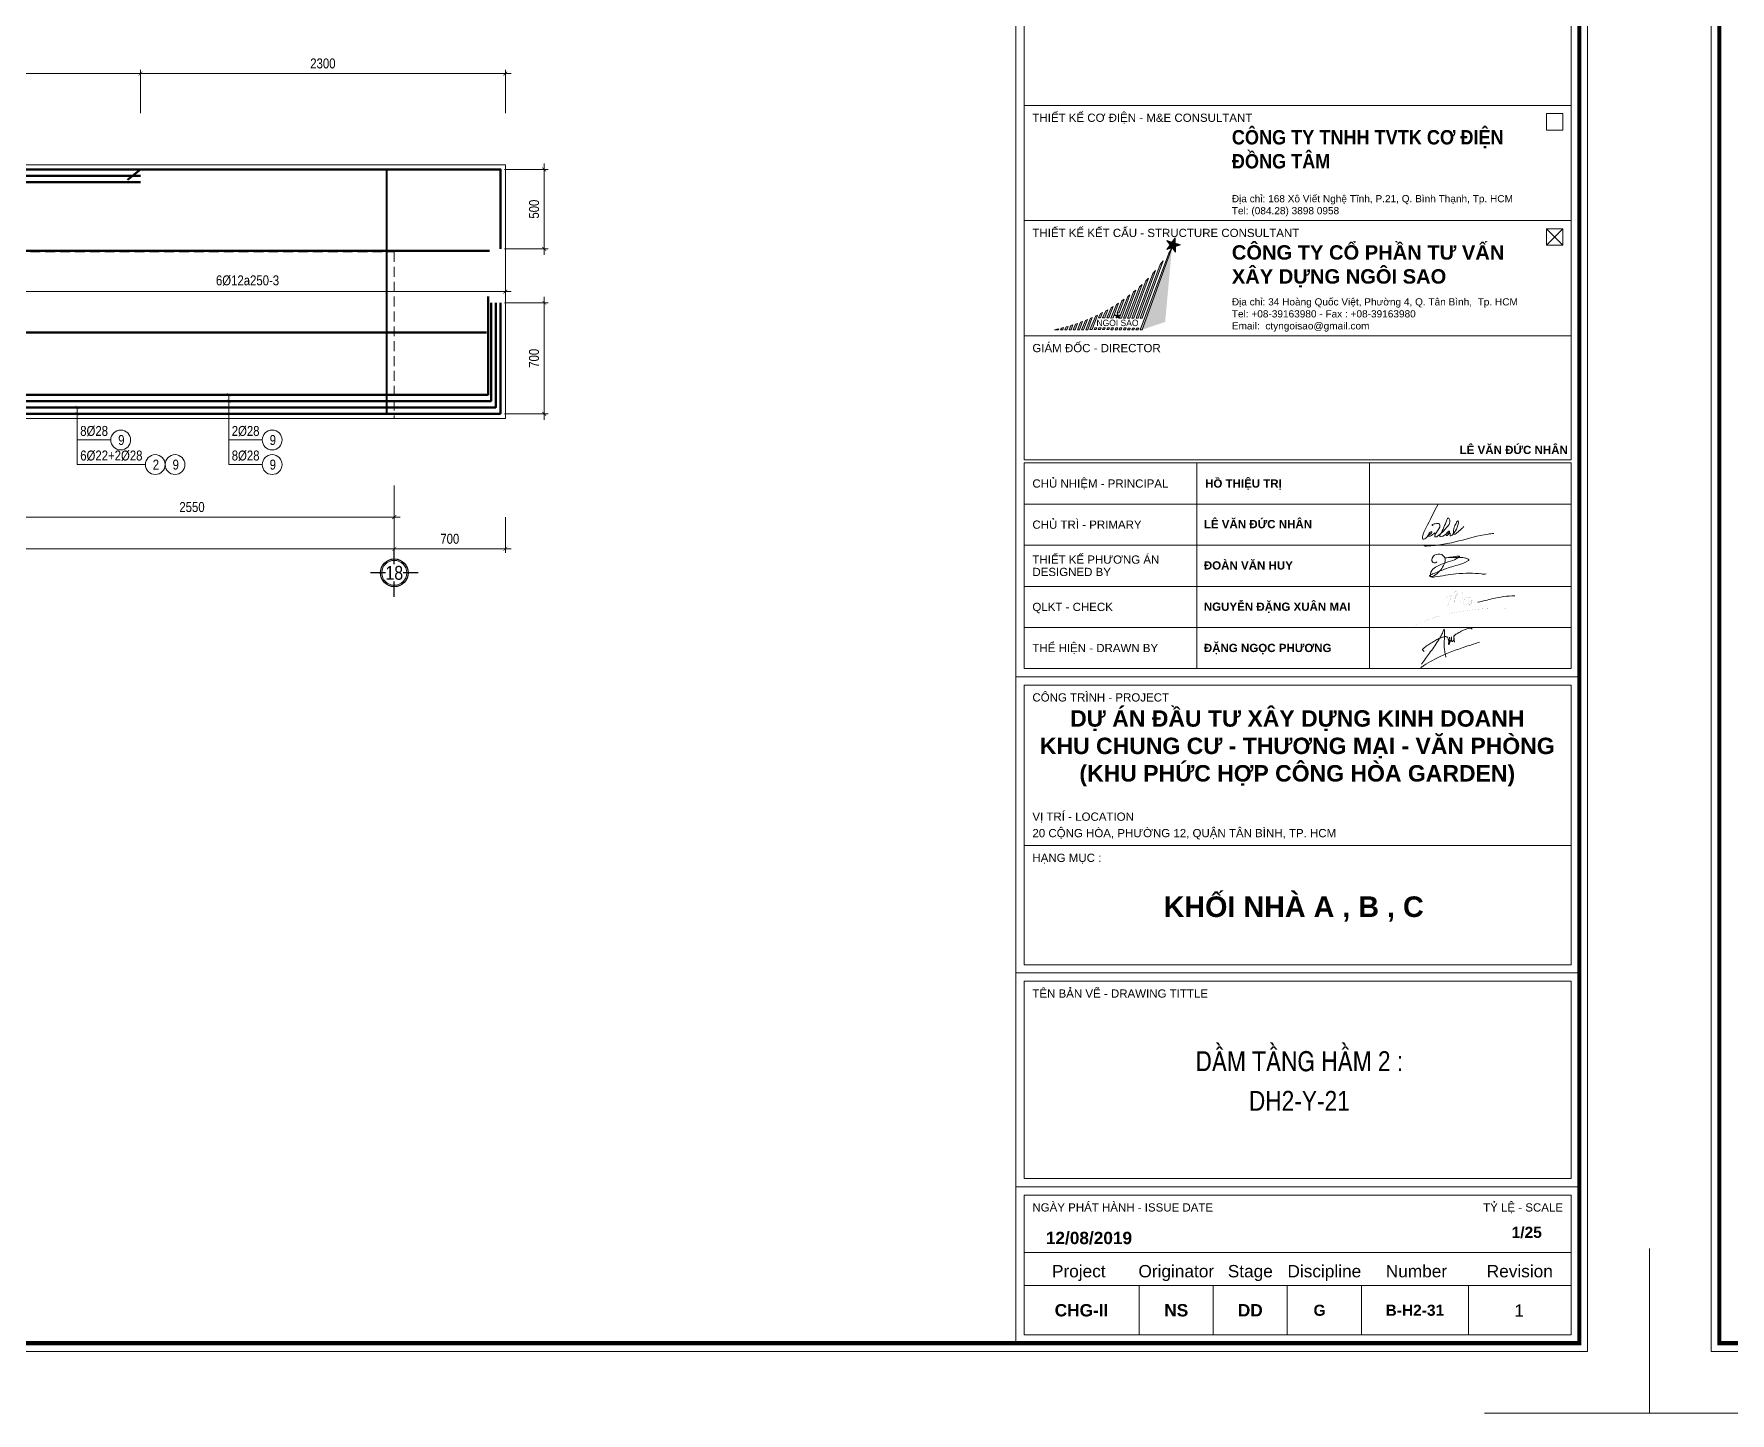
# Model space of a CAD drawing. Header units: millimetres. Extents: x 3014920 to 3563667, y -1638653 to -1356471.
# Drawn here: x 3270049 to 3280740, y -1621074 to -1612382 of the extents above; entities that cross this region are included whole.
import ezdxf
from ezdxf.enums import TextEntityAlignment as Align
from ezdxf.xclip import XClip

# ---------------------------------------------------------------- set-up
doc = ezdxf.new("R2010")
doc.units = ezdxf.units.MM
doc.header["$MEASUREMENT"] = 0
doc.header["$XCLIPFRAME"] = 0
doc.header["$PDMODE"] = 2
doc.linetypes.add('CENTER', pattern=[2, 1.25, -0.25, 0.25, -0.25])
doc.linetypes.add('HIDDEN', pattern=[0.375, 0.25, -0.125])
doc.layers.get('0').update_dxf_attribs({"lineweight": 9})
doc.layers.get('Defpoints').update_dxf_attribs({"color": 10, "lineweight": 0})
for name, color, linetype, lineweight in [('2', 2, 'Continuous', 20), ('CDAI', 21, 'Continuous', 40), ('CHG_XX_Khung ten$0$TEXT', 7, 'Continuous', 15), ('CHUNHO', 7, 'CENTER', 13), ('CHUTO', 51, 'Continuous', 15), ('CTHEP', 50, 'Continuous', 50), ('DBAO', 90, 'Continuous', 13), ('DGIONG', 130, 'Continuous', 13), ('DMo', 9, 'HIDDEN', 9), ('KTH', 154, 'Continuous', 9), ('Net khuat', 8, 'HIDDEN', 13), ('TEXT', 7, 'Continuous', 15)]:
    doc.layers.add(name, color=color, linetype=linetype, lineweight=lineweight)
doc.layers.add('8', color=8, linetype='Continuous')
doc.layers.add('CHG_XX_Khung ten$0$A1 BORDER$0$DGIONG', color=7, linetype='Continuous', lineweight=13, true_color=0x29ffff)
doc.layers.add('CHG_XX_Khung ten$0$A1 BORDER$0$STICK', color=7, linetype='Continuous', lineweight=9, true_color=0xe60000)
doc.styles.add('ArialB', font='arialbd.ttf')
doc.styles.add('CHG_XX_Khung ten$0$A1 BORDER$0$ARIAL', font='arial.ttf')
doc.styles.add('CHG_XX_Khung ten$0$A1 BORDER$0$Arial - Bold', font='arialbd.ttf', dxfattribs={"height": 2.5})
doc.styles.add('CHG_XX_Khung ten$0$A1 BORDER$0$Star-AvoBold', font='VAVOB_0.TTF')
doc.styles.add('CHG_XX_Khung ten$0$arial', font='arial.ttf')
doc.styles.add('CHG_XX_Khung ten$0$Arial - Bold', font='arialbd.ttf')
doc.styles.add('CHG_XX_Khung ten$0$title block pccc$0$ARIAL', font='arial.ttf')
doc.styles.add('CHG_XX_Khung ten$0$title block pccc$0$Arial - Bold', font='arialbd.ttf', dxfattribs={"height": 2.5})
doc.styles.add('HELVECONDENSE', font='VHELVCN_0.TTF')
doc.styles.add('Star-HelCon', font='VHELVCN_0.TTF')
doc.styles.add('TTP-HelCon', font='VHELVCN_0.TTF')
doc.styles.add('VNI-HELVE-CONDENSE', font='VHELVCN_0.TTF')
doc.dimstyles.new('kc-25', dxfattribs={"dimtxt": 62.5, "dimasz": 20, "dimexe": 20, "dimexo": 50, "dimgap": 25, "dimtad": 3, "dimdec": 0, "dimzin": 0, "dimdsep": 46, "dimtxsty": 'VNI-HELVE-CONDENSE', "dimblk": 'DIM', "dimcen": 2.5, "dimclrd": 256, "dimclre": 154, "dimclrt": 7, "dimaunit": 1, "dimadec": 0, "dimazin": 0, "dimtfac": 1, "dimtdec": 0, "dimtix": 1, "dimtmove": 0, "dimatfit": 3, "dimldrblk": 'DOT', "dimfxl": 1, "dimtolj": 1, "dimtzin": 0, "dimarcsym": 0})
doc.dimstyles.new('TTP-25', dxfattribs={"dimscale": 25, "dimtxt": 2.5, "dimasz": 1, "dimexe": 1, "dimexo": 1, "dimgap": 0.09, "dimtad": 0, "dimdec": 4, "dimrnd": 1, "dimzin": 9, "dimdsep": 46, "dimtxsty": 'TTP-HelCon', "dimblk": 'ARCHTICK', "dimcen": 0.09, "dimdle": 1.5, "dimclrd": 256, "dimclre": 256, "dimclrt": 7, "dimadec": 0, "dimazin": 0, "dimtfac": 1, "dimtdec": 4, "dimtmove": 0, "dimatfit": 3, "dimldrblk": 'ARCHTICK', "dimfxl": 1, "dimtvp": 1, "dimtolj": 1, "dimtzin": 0, "dimarcsym": 0})

# ---------------------------------------------------------------- blocks, each defined once
blk = doc.blocks.new('2Y-24')
at = {"layer": 'CTHEP'}
for p, q in [((59365.00001, -500), (1530.00001, -500)), ((1530.00001, -970), (59445.00001, -970))]:
    blk.add_line(p, q, dxfattribs=at)
blk.add_lwpolyline([(1570.00001, -229.99859), (1570.00001, -30), (59445.00001, -30), (59445.00001, -229.56756)], dxfattribs=at)
blk = doc.blocks.new('_ArchTick')
at = {"color": 0, "linetype": 'ByBlock', "const_width": 0.15}
blk.add_lwpolyline([(-0.5, -0.5), (0.5, 0.5)], dxfattribs=at)
blk = doc.blocks.new('*D1683')
at = {"layer": 'Defpoints', "color": 0, "transparency": 16777216}
for p in [(21950, 574), (19650, 300), (21950, 300)]:
    blk.add_point(p, dxfattribs=at)
at = {"layer": 'KTH', "lineweight": -2, "transparency": 16777216}
for p, q in [((19612, 574), (21987, 574)), ((19650, 325), (19650, 599)), ((21950, 325), (21950, 599))]:
    blk.add_line(p, q, dxfattribs=at)
at = {"layer": 'KTH', "lineweight": -2, "transparency": 16777216, "xscale": 25, "yscale": 25, "zscale": 25, "rotation": 180}
blk.add_blockref('_ArchTick', (19650, 574), dxfattribs=at)
at = {"layer": 'KTH', "lineweight": -2, "transparency": 16777216, "xscale": 25, "yscale": 25, "zscale": 25}
blk.add_blockref('_ArchTick', (21950, 574), dxfattribs=at)
at = {"layer": 'KTH', "color": 7, "transparency": 16777216, "insert": (20800, 638), "char_height": 62.5, "attachment_point": 5, "style": 'TTP-HelCon'}
blk.add_mtext('\\A1;2300', dxfattribs=at)
blk = doc.blocks.new('*D1688')
at = {"layer": 'Defpoints', "color": 0, "transparency": 16777216}
for p in [(13150, 574), (13150, 300), (19650, 300)]:
    blk.add_point(p, dxfattribs=at)
at = {"layer": 'KTH', "lineweight": -2, "transparency": 16777216}
for p, q in [((19687, 574), (13112, 574)), ((13150, 325), (13150, 599)), ((19650, 325), (19650, 599))]:
    blk.add_line(p, q, dxfattribs=at)
at = {"layer": 'KTH', "lineweight": -2, "transparency": 16777216, "xscale": 25, "yscale": 25, "zscale": 25, "rotation": 180}
blk.add_blockref('_ArchTick', (13150, 574), dxfattribs=at)
at = {"layer": 'KTH', "lineweight": -2, "transparency": 16777216, "xscale": 25, "yscale": 25, "zscale": 25}
blk.add_blockref('_ArchTick', (19650, 574), dxfattribs=at)
at = {"layer": 'KTH', "color": 7, "transparency": 16777216, "insert": (16400, 638), "char_height": 62.5, "attachment_point": 5, "style": 'TTP-HelCon'}
blk.add_mtext('\\A1;6500', dxfattribs=at)
blk = doc.blocks.new('*D1690')
at = {"layer": 'Defpoints', "color": 0, "transparency": 16777216}
for p in [(18700, -603), (21950, -603), (18700, -800)]:
    blk.add_point(p, dxfattribs=at)
at = {"layer": 'KTH', "lineweight": -2, "transparency": 16777216}
for p, q in [((18700, -628), (18700, -825)), ((21950, -628), (21950, -825)), ((21987, -800), (18662, -800))]:
    blk.add_line(p, q, dxfattribs=at)
at = {"layer": 'KTH', "lineweight": -2, "transparency": 16777216, "xscale": 25, "yscale": 25, "zscale": 25, "rotation": 180}
blk.add_blockref('_ArchTick', (18700, -800), dxfattribs=at)
at = {"layer": 'KTH', "lineweight": -2, "transparency": 16777216, "xscale": 25, "yscale": 25, "zscale": 25}
blk.add_blockref('_ArchTick', (21950, -800), dxfattribs=at)
at = {"layer": 'KTH', "color": 7, "transparency": 16777216, "insert": (20325, -730), "char_height": 62.5, "attachment_point": 5, "style": 'TTP-HelCon'}
blk.add_mtext('\\A1;6Þ12a250-3', dxfattribs=at)
blk = doc.blocks.new('*D1694')
at = {"layer": 'Defpoints', "color": 0, "transparency": 16777216}
for p in [(9000, -1996), (21250, -1996), (21250, -2421)]:
    blk.add_point(p, dxfattribs=at)
at = {"layer": 'KTH', "lineweight": -2, "transparency": 16777216}
for p, q in [((9000, -2021), (9000, -2446)), ((21250, -2021), (21250, -2446)), ((8962, -2421), (21287, -2421))]:
    blk.add_line(p, q, dxfattribs=at)
at = {"layer": 'KTH', "lineweight": -2, "transparency": 16777216, "xscale": 25, "yscale": 25, "zscale": 25, "rotation": 180}
blk.add_blockref('_ArchTick', (9000, -2421), dxfattribs=at)
at = {"layer": 'KTH', "lineweight": -2, "transparency": 16777216, "xscale": 25, "yscale": 25, "zscale": 25}
blk.add_blockref('_ArchTick', (21250, -2421), dxfattribs=at)
at = {"layer": 'KTH', "color": 7, "transparency": 16777216, "insert": (15125, -2358), "char_height": 62.5, "attachment_point": 5, "style": 'TTP-HelCon'}
blk.add_mtext('\\A1;12250', dxfattribs=at)
blk = doc.blocks.new('dau truc')
blk.add_circle((0, 0), 180)
at = {"layer": '8'}
for p, q in [((0, 127), (0, 345)), ((-127, 0), (-345, 0)), ((0, -345), (0, -127)), ((345, 0), (127, 0))]:
    blk.add_line(p, q, dxfattribs=at)
blk.add_circle((0, 0), 200, dxfattribs=at)
at = {"layer": 'TEXT', "style": 'HELVECONDENSE'}
blk.add_attdef('A', text='', height=233, dxfattribs=at).set_placement((0, 0), align=Align.MIDDLE)
blk = doc.blocks.new('*D1696')
at = {"layer": 'Defpoints', "color": 0, "transparency": 16777216}
for p in [(21250, -2196), (21950, -2196), (21250, -2421)]:
    blk.add_point(p, dxfattribs=at)
at = {"layer": 'KTH', "lineweight": -2, "transparency": 16777216}
for p, q in [((21250, -2221), (21250, -2446)), ((21950, -2221), (21950, -2446)), ((21987, -2421), (21212, -2421))]:
    blk.add_line(p, q, dxfattribs=at)
at = {"layer": 'KTH', "lineweight": -2, "transparency": 16777216, "xscale": 25, "yscale": 25, "zscale": 25, "rotation": 180}
blk.add_blockref('_ArchTick', (21250, -2421), dxfattribs=at)
at = {"layer": 'KTH', "lineweight": -2, "transparency": 16777216, "xscale": 25, "yscale": 25, "zscale": 25}
blk.add_blockref('_ArchTick', (21950, -2421), dxfattribs=at)
at = {"layer": 'KTH', "color": 7, "transparency": 16777216, "insert": (21600, -2358), "char_height": 62.5, "attachment_point": 5, "style": 'TTP-HelCon'}
blk.add_mtext('\\A1;700', dxfattribs=at)
blk = doc.blocks.new('*D1697')
at = {"layer": 'Defpoints', "color": 0, "transparency": 16777216}
for p in [(18700, -1996), (21250, -1996), (18700, -2221)]:
    blk.add_point(p, dxfattribs=at)
at = {"layer": 'KTH', "lineweight": -2, "transparency": 16777216}
for p, q in [((18700, -2021), (18700, -2246)), ((21250, -2021), (21250, -2246)), ((21287, -2221), (18662, -2221))]:
    blk.add_line(p, q, dxfattribs=at)
at = {"layer": 'KTH', "lineweight": -2, "transparency": 16777216, "xscale": 25, "yscale": 25, "zscale": 25, "rotation": 180}
blk.add_blockref('_ArchTick', (18700, -2221), dxfattribs=at)
at = {"layer": 'KTH', "lineweight": -2, "transparency": 16777216, "xscale": 25, "yscale": 25, "zscale": 25}
blk.add_blockref('_ArchTick', (21250, -2221), dxfattribs=at)
at = {"layer": 'KTH', "color": 7, "transparency": 16777216, "insert": (19975, -2158), "char_height": 62.5, "attachment_point": 5, "style": 'TTP-HelCon'}
blk.add_mtext('\\A1;2550', dxfattribs=at)
blk = doc.blocks.new('*D1698')
at = {"layer": 'Defpoints', "color": 0, "transparency": 16777216}
for p in [(21920, -30), (21920, -530), (22195, -530)]:
    blk.add_point(p, dxfattribs=at)
at = {"layer": 'KTH', "lineweight": -2, "transparency": 16777216}
for p, q in [((22195, 7), (22195, -568)), ((21945, -30), (22220, -30)), ((21945, -530), (22220, -530))]:
    blk.add_line(p, q, dxfattribs=at)
at = {"layer": 'KTH', "lineweight": -2, "transparency": 16777216, "xscale": 25, "yscale": 25, "zscale": 25}
for p, rotation in [((22195, -30), 90), ((22195, -530), 270)]:
    blk.add_blockref('_ArchTick', p, dxfattribs=dict(at, rotation=rotation))
at = {"layer": 'KTH', "color": 7, "transparency": 16777216, "insert": (22131, -280), "char_height": 62.5, "attachment_point": 5, "rotation": 90, "style": 'TTP-HelCon'}
blk.add_mtext('\\A1;500', dxfattribs=at)
blk = doc.blocks.new('*D1699')
at = {"layer": 'Defpoints', "color": 0, "transparency": 16777216}
for p in [(21920, -870), (21920, -1570), (22195, -1570)]:
    blk.add_point(p, dxfattribs=at)
at = {"layer": 'KTH', "lineweight": -2, "transparency": 16777216}
for p, q in [((22195, -832), (22195, -1607)), ((21945, -870), (22220, -870)), ((21945, -1570), (22220, -1570))]:
    blk.add_line(p, q, dxfattribs=at)
at = {"layer": 'KTH', "lineweight": -2, "transparency": 16777216, "xscale": 25, "yscale": 25, "zscale": 25}
for p, rotation in [((22195, -870), 90), ((22195, -1570), 270)]:
    blk.add_blockref('_ArchTick', p, dxfattribs=dict(at, rotation=rotation))
at = {"layer": 'KTH', "color": 7, "transparency": 16777216, "insert": (22131, -1220), "char_height": 62.5, "attachment_point": 5, "rotation": 90, "style": 'TTP-HelCon'}
blk.add_mtext('\\A1;700', dxfattribs=at)
blk = doc.blocks.new('DIM')
h = blk.add_hatch(color=1)
h.paths.add_polyline_path([(0.49, 0.29, 1), (0.29, 0.49), (-0.19, 0), (0.19, 0)])
h.paths.add_polyline_path([(0.19, 0), (-0.19, 0), (-0.49, -0.29, 1), (-0.29, -0.49)])
at = {"color": 9}
for p, q in [((-0.19, 0), (-1.5, 0)), ((0.19, 0), (1.5, 0))]:
    blk.add_line(p, q, dxfattribs=at)
at = {"color": 1}
for p, q in [((-0.49, -0.29), (0.29, 0.49)), ((-0.29, -0.49), (0.49, 0.29)), ((-0.19, 0), (0.19, 0))]:
    blk.add_line(p, q, dxfattribs=at)
blk.add_arc((-0.39, -0.39), 0.138, 135, 315, dxfattribs=at)
blk = doc.blocks.new('CHG_XX_Khung ten')
at = {"layer": 'CHG_XX_Khung ten$0$A1 BORDER$0$DGIONG'}
h = blk.add_hatch(color=256, dxfattribs=at)
h.paths.add_polyline_path([(724.94, 283.19), (724.15, 281.97), (717.19, 263.38), (717.7, 263.38)])
h.paths.add_polyline_path([(722.81, 280.17), (722.1, 279.22), (717.21, 266.21), (717.72, 266.21)], flags=17)
h.paths.add_polyline_path([(720.93, 277.8), (720.27, 277.04), (716.19, 266.22), (716.7, 266.22)])
h.paths.add_polyline_path([(719.23, 275.93), (718.6, 275.29), (715.18, 266.22), (715.69, 266.22)])
h.paths.add_polyline_path([(717.65, 274.38), (717.03, 273.81), (714.16, 266.22), (714.67, 266.22)])
h.paths.add_polyline_path([(716.14, 273.03), (715.61, 272.59), (713.15, 266.22), (713.66, 266.22)])
h.paths.add_polyline_path([(714.69, 271.86), (714.17, 271.45), (712.13, 266.23), (712.64, 266.23)])
h.paths.add_polyline_path([(713.29, 270.81), (712.76, 270.43), (711.57, 267.46), (712.07, 267.47)])
h.paths.add_polyline_path([(710.1, 266.23), (710.61, 266.24), (711.93, 269.87), (711.48, 269.56)])
h.paths.add_polyline_path([(710.61, 269.02), (710.13, 268.73), (709.08, 266.24), (709.59, 266.24)])
h.paths.add_polyline_path([(709.31, 268.26), (708.82, 267.97), (708.07, 266.24), (708.58, 266.24)])
h.paths.add_polyline_path([(708.04, 267.56), (707.54, 267.3), (707.05, 266.25), (707.56, 266.25)])
h.paths.add_polyline_path([(716.84, 263.8), (716.33, 263.8), (716.18, 263.38), (716.69, 263.38)])
h.paths.add_polyline_path([(715.67, 263.39), (715.82, 263.8), (715.32, 263.8), (715.16, 263.39)])
h.paths.add_polyline_path([(714.15, 263.39), (714.65, 263.39), (714.8, 263.8), (714.3, 263.8)])
h.paths.add_polyline_path([(713.13, 263.39), (713.64, 263.4), (713.79, 263.81), (713.28, 263.81)])
h.paths.add_polyline_path([(712.77, 263.81), (712.27, 263.81), (712.11, 263.39), (712.62, 263.4)])
h.paths.add_polyline_path([(711.25, 263.81), (711.1, 263.4), (711.61, 263.4), (711.76, 263.81)])
h.paths.add_polyline_path([(710.59, 263.4), (710.74, 263.82), (710.24, 263.82), (710.08, 263.4)])
h.paths.add_polyline_path([(709.73, 263.82), (709.22, 263.82), (709.07, 263.41), (709.57, 263.41)])
h.paths.add_polyline_path([(708.71, 263.82), (708.21, 263.82), (708.05, 263.41), (708.56, 263.41)])
h.paths.add_polyline_path([(707.54, 263.41), (707.69, 263.83), (707.19, 263.83), (707.03, 263.41)])
h.paths.add_polyline_path([(706.68, 263.83), (706.17, 263.83), (706.02, 263.42), (706.53, 263.42)])
h.paths.add_polyline_path([(705, 263.42), (705.51, 263.42), (706.79, 266.93), (706.4, 266.74)])
h.paths.add_polyline_path([(703.97, 263.37), (704.48, 263.37), (705.57, 266.36), (705.14, 266.17)])
h.paths.add_polyline_path([(704.36, 265.84), (703.91, 265.65), (702.96, 263.38), (703.46, 263.38)])
h.paths.add_polyline_path([(703.17, 265.37), (702.69, 265.19), (701.94, 263.38), (702.45, 263.38)])
h.paths.add_polyline_path([(702, 264.94), (701.5, 264.77), (700.92, 263.38), (701.43, 263.38)])
h.paths.add_polyline_path([(700.84, 264.56), (700.33, 264.4), (699.91, 263.39), (700.42, 263.39)])
h.paths.add_polyline_path([(699.7, 264.21), (699.18, 264.06), (698.89, 263.39), (699.4, 263.39)])
h.paths.add_polyline_path([(698.57, 263.9), (698.04, 263.77), (697.87, 263.38), (698.38, 263.39)])
h.paths.add_polyline_path([(697.37, 263.39), (697.45, 263.63), (696.91, 263.51), (696.35, 263.38)])
blk.add_hatch(color=256, dxfattribs=at).paths.add_polyline_path([(724.92, 283.21), (717.68, 263.38), (723.28, 265.27)])
at = {"layer": 'CHG_XX_Khung ten$0$A1 BORDER$0$STICK'}
for points in [[(723.71, 282.88), (725.74, 285.75), (725.8, 282.26), (723.67, 285.06), (727.02, 284.03)], [(725.76, 284.41), (724.96, 284.66), (724.49, 283.98), (724.99, 283.32), (725.77, 283.6)], [(711.25, 266.22), (711.64, 267.39), (712.01, 266.22), (711.02, 266.95), (712.24, 266.93)], [(711.87, 266.67), (711.78, 266.94), (711.49, 266.94), (711.4, 266.67), (711.63, 266.5)]]:
    blk.add_hatch(color=256, dxfattribs=at).paths.add_polyline_path(points)
for p, q in [((687, 577), (687, 17)), ((816, 283.93), (820, 287.93)), ((820, 283.93), (816, 287.93)), ((687, 179), (824, 179)), ((687, 107), (824, 107)), ((687, 55), (824, 55))]:
    blk.add_line(p, q)
at = {"color": 9, "linetype": 'Continuous'}
for p, q in [((731, 231), (731, 181)), ((773, 231), (773, 181))]:
    blk.add_line(p, q, dxfattribs=at)
at = {"linetype": 'Continuous'}
for p, q in [((689, 39), (822, 39)), ((716.98, 31), (716.98, 19)), ((734.98, 31), (734.98, 19)), ((752.98, 31), (752.98, 19)), ((770.98, 31), (770.98, 19)), ((797, 31), (797, 19))]:
    blk.add_line(p, q, dxfattribs=at)
for points in [[(15, 579), (826, 579), (826, 15), (15, 15)], [(816, 311.93), (820, 311.93), (820, 315.93), (816, 315.93)], [(816, 283.93), (820, 283.93), (820, 287.93), (816, 287.93)]]:
    blk.add_lwpolyline(points, close=True)
at = {"color": 4, "linetype": 'Continuous', "const_width": 1}
blk.add_lwpolyline([(17, 577), (824, 577), (824, 17), (17, 17)], close=True, dxfattribs=at)
at = {"linetype": 'Continuous'}
for points in [[(689, 368.62), (822, 368.62), (822, 317.93), (689, 317.93)], [(689, 317.93), (822, 317.93), (822, 289.93), (689, 289.93)], [(689, 289.93), (822, 289.93), (822, 261.93), (689, 261.93)], [(689, 177), (822, 177), (822, 138), (689, 138)], [(689, 109), (822, 109), (822, 138), (689, 138)], [(689, 105), (822, 105), (822, 57), (689, 57)], [(689, 53), (822, 53), (822, 31), (689, 31)], [(822, 19), (689, 19), (689, 31), (822, 31)]]:
    blk.add_lwpolyline(points, close=True, dxfattribs=at)
at = {"color": 9, "linetype": 'Continuous'}
for points in [[(689, 261.93), (822, 261.93), (822, 231.73), (689, 231.73)], [(822, 221), (689, 221), (689, 231), (822, 231)], [(822, 211), (689, 211), (689, 221), (822, 221)], [(822, 201), (689, 201), (689, 211), (822, 211)], [(822, 191), (689, 191), (689, 201), (822, 201)], [(822, 181), (689, 181), (689, 191), (822, 191)]]:
    blk.add_lwpolyline(points, close=True, dxfattribs=at)
blk.add_lwpolyline([(822, 211), (689, 211), (822, 211)], dxfattribs=at)
at = {"color": 1}
for points in [[(785.63, 182.08), (787.56, 184.76), (789.61, 187.7), (790.35, 188.98), (790.79, 189.92), (791.06, 190.59), (791.21, 189.09), (791.18, 188.31), (791.14, 187.75), (791.09, 186.47), (791.21, 185.58), (791.42, 184.31), (791.51, 183.99), (791.51, 183.74)], [(786.29, 185.19), (785.86, 185.61), (786.06, 185.86), (787.11, 186.7), (788.17, 187.35), (789.1, 187.9), (790.12, 188.41), (790.69, 188.61), (791.04, 188.74), (791.47, 188.79), (791.73, 188.72), (791.92, 188.61), (792.08, 188.33), (792.16, 188.06), (792.21, 187.84), (792.21, 187.27), (792.2, 187.05), (792.23, 186.85), (792.39, 187.1), (792.48, 187.84), (792.46, 188.12), (792.44, 188.61), (792.46, 188.03), (792.53, 187.67), (792.73, 187.74), (792.86, 187.87), (792.9, 188.09), (792.9, 188.28), (792.87, 188.7), (792.91, 188.19), (792.93, 187.79), (792.94, 187.69), (793.11, 187.61), (793.31, 187.73), (793.45, 187.93), (793.48, 188.22), (793.48, 188.64), (793.48, 189.05), (793.48, 188.49), (793.56, 187.84), (793.63, 187.45), (793.48, 188.6), (793.51, 188.92), (794.2, 189.45), (794.72, 189.76), (795.44, 190.17), (796.2, 190.5), (796.65, 190.69), (797.26, 190.79), (797.77, 190.74), (797.95, 190.55)], [(785.43, 181.21), (786.17, 181.73), (788.31, 183), (790.34, 184), (791.77, 184.64), (795.08, 185.91), (796.87, 186.5), (799.7, 187.42)]]:
    blk.add_spline(points, degree=3, dxfattribs=at)
at = {"layer": 'CHG_XX_Khung ten$0$A1 BORDER$0$DGIONG'}
for points in [[(724.94, 283.19), (717.7, 263.38), (717.19, 263.38), (724.15, 281.97), (724.94, 283.19)], [(720.93, 277.8), (716.7, 266.22), (716.19, 266.22), (720.27, 277.04), (720.93, 277.8)], [(722.81, 280.17), (717.72, 266.21), (717.21, 266.21), (722.1, 279.22), (722.81, 280.17)], [(716.14, 273.03), (713.66, 266.22), (713.15, 266.22), (715.61, 272.59), (716.14, 273.03)], [(717.65, 274.38), (714.67, 266.22), (714.16, 266.22), (717.03, 273.81), (717.65, 274.38)], [(719.23, 275.93), (715.69, 266.22), (715.18, 266.22), (718.6, 275.29), (719.23, 275.93)], [(709.31, 268.26), (708.58, 266.24), (708.07, 266.24), (708.82, 267.97), (709.31, 268.26)], [(710.61, 269.02), (709.59, 266.24), (709.08, 266.24), (710.13, 268.73), (710.61, 269.02)], [(711.93, 269.87), (710.61, 266.24), (710.1, 266.23), (711.48, 269.56), (711.93, 269.87)], [(713.29, 270.81), (712.07, 267.47), (711.57, 267.46), (712.76, 270.43), (713.29, 270.81)], [(714.69, 271.86), (712.64, 266.23), (712.13, 266.23), (714.17, 271.45), (714.69, 271.86)], [(699.7, 264.21), (699.4, 263.39), (698.89, 263.39), (699.18, 264.06), (699.7, 264.21)], [(700.84, 264.56), (700.42, 263.39), (699.91, 263.39), (700.33, 264.4), (700.84, 264.56)], [(702, 264.94), (701.43, 263.38), (700.92, 263.38), (701.5, 264.77), (702, 264.94)], [(703.17, 265.37), (702.45, 263.38), (701.94, 263.38), (702.69, 265.19), (703.17, 265.37)], [(704.36, 265.84), (703.46, 263.38), (702.96, 263.38), (703.91, 265.65), (704.36, 265.84)], [(705.57, 266.36), (704.48, 263.37), (703.97, 263.37), (705.14, 266.17), (705.57, 266.36)], [(706.79, 266.93), (705.51, 263.42), (705, 263.42), (706.4, 266.74), (706.79, 266.93)], [(708.04, 267.56), (707.56, 266.25), (707.05, 266.25), (707.54, 267.3), (708.04, 267.56)], [(697.45, 263.63), (697.37, 263.39), (696.35, 263.38), (696.91, 263.51), (697.45, 263.63)], [(698.57, 263.9), (698.38, 263.39), (697.87, 263.38), (698.04, 263.77), (698.57, 263.9)]]:
    blk.add_lwpolyline(points, dxfattribs=at)
for points in [[(706.53, 263.42), (706.68, 263.83), (706.17, 263.83), (706.02, 263.42)], [(707.54, 263.41), (707.69, 263.83), (707.19, 263.83), (707.03, 263.41)], [(708.56, 263.41), (708.71, 263.82), (708.21, 263.82), (708.05, 263.41)], [(709.57, 263.41), (709.73, 263.82), (709.22, 263.82), (709.07, 263.41)], [(710.59, 263.4), (710.74, 263.82), (710.24, 263.82), (710.08, 263.4)], [(711.61, 263.4), (711.76, 263.81), (711.25, 263.81), (711.1, 263.4)], [(712.62, 263.4), (712.77, 263.81), (712.27, 263.81), (712.11, 263.39)], [(713.64, 263.4), (713.79, 263.81), (713.28, 263.81), (713.13, 263.39)], [(714.65, 263.39), (714.8, 263.8), (714.3, 263.8), (714.15, 263.39)], [(715.67, 263.39), (715.82, 263.8), (715.32, 263.8), (715.16, 263.39)], [(716.69, 263.38), (716.84, 263.8), (716.33, 263.8), (716.18, 263.38)]]:
    blk.add_lwpolyline(points, close=True, dxfattribs=at)
at = {"layer": 'CHG_XX_Khung ten$0$A1 BORDER$0$STICK'}
for p, q in [((723.67, 285.06), (727.02, 284.03)), ((725.8, 282.26), (723.67, 285.06)), ((723.71, 282.88), (725.74, 285.75)), ((725.74, 285.75), (725.8, 282.26)), ((727.02, 284.03), (723.71, 282.88)), ((711.02, 266.95), (712.24, 266.93)), ((712.01, 266.22), (711.02, 266.95)), ((712.24, 266.93), (711.25, 266.22)), ((711.64, 267.39), (712.01, 266.22))]:
    blk.add_line(p, q, dxfattribs=at)
at = {"layer": 'CHG_XX_Khung ten$0$TEXT', "color": 1}
blk.add_lwpolyline([(801.29, 204.04, -0.124137), (800.16, 204.02, 0.028888), (797.25, 204.19, 0.026156), (793.98, 204.04, 0.007061), (788.86, 203.28, -0.091769), (787.85, 203.27, -0.25841), (787.51, 203.62, -0.039719), (788.28, 204, -0.004242), (791.23, 205.18, -0.019244), (794.8, 206.31, 0.094204), (797.02, 207.28, 0.504882), (796.98, 207.63, 0.07616), (796.3, 207.87, 0.041135), (794.97, 208.03, 0.034641), (791.34, 207.9, 0.01407), (792.8, 208.12, 0.003668), (794.71, 208.36, -0.800617), (794.79, 208.18, -0.093248), (793.21, 207.32, 0.020479), (791.05, 206.59, 0.096842), (788.38, 205.18, 0.259163), (787.77, 203.63, 0.564182), (788.17, 203.39, 0.087383), (789.69, 204.36, 0.156422), (791.35, 207.23, 0.228987), (790.91, 208.45, 0.272068), (789.19, 208.76, 0.293527), (788.08, 207.43, 0.171419), (788.25, 206.94, 0.281707), (788.69, 206.7, 0.217513), (789.34, 206.92)], format="xyb", dxfattribs=at)
at = {"layer": 'CHG_XX_Khung ten$0$TEXT', "color": 1, "const_width": 0.0121}
for points in [[(791.6, 198.34, 0.143835), (794.1, 199.89, -0.075685), (793.5, 197.02, -0.172299), (794.95, 199.92, -0.299798), (795.6, 198.96, -0.170508), (795.36, 197.75, 0.168316), (795.11, 197.03)], [(791.95, 196.04, -0.054469), (792.33, 197.1, 0.103257), (792.78, 199.38)], [(797.47, 197.92, 0.401177), (797.3, 198.32, 0.483935), (795.9, 197.43, 0.196997), (796.02, 196.61, 0.296639), (796.38, 196.53, 0.183057), (797.12, 197.39)], [(797.48, 198.09, 0.142769), (797.07, 197.1, 0.220826), (797.29, 196.56, 0.106687), (798.07, 198.16, 0.181562), (797.64, 197.4, -0.039872), (797.25, 196.09, -0.060225), (798.09, 197.69, 0.017174), (797.52, 196.45, -0.149286), (799.3, 197.16)], [(806.31, 195.73, -0.026807), (805.12, 195.66, 0.027369), (800.25, 195.52, 0.022423), (795.26, 194.89, 0.038275), (791.04, 194.04, 0.053272), (785.95, 192.37, 0.118692), (783.44, 190.96)]]:
    blk.add_lwpolyline(points, format="xyb", dxfattribs=at)
at = {"layer": 'CHG_XX_Khung ten$0$TEXT', "color": 1}
for centre, radius, start, end in [((793.37, 230.45), 33.81, 280.1185, 286.3373), ((808.51, 174.85), 23.83, 90.5448, 103.6788)]:
    blk.add_arc(centre, radius, start, end, dxfattribs=at)
for points in [[(789.62, 220.97), (786.72, 215.31), (785.87, 213.03), (785.94, 212.46), (786.42, 212.53), (787.18, 213.24), (787.77, 213.73), (788.12, 214.16), (788.07, 214.29), (787.94, 214.27), (787.28, 213.56), (787.2, 213.33), (787.26, 213.21), (787.44, 213.16), (787.7, 213.23), (788.87, 214.02)], [(788.4, 215.73), (788.18, 215.82), (788.21, 216), (788.32, 216.07), (788.7, 216.16), (789.23, 216.24), (789.76, 216.24), (790.01, 216.08), (790.1, 215.79), (790.05, 215.41), (788.96, 213.65), (788.88, 213.4), (788.88, 213.13), (789, 213.02), (789.17, 213.01), (789.51, 213.17), (790.77, 214.27), (791.67, 215.27), (792.3, 216.07), (792.5, 216.66), (792.49, 217.11), (792.33, 217.45), (792.13, 217.58), (791.94, 217.52), (791.73, 217.16), (790.12, 213.5), (790.04, 213.21), (790.14, 213.12), (791.53, 213.7), (792.32, 214.06), (792.42, 214.24), (792.36, 214.39), (792.17, 214.35), (791.86, 214.12), (791.68, 213.82), (791.57, 213.47), (791.67, 213.35), (791.96, 213.42), (792.51, 213.89), (792.61, 213.78), (792.55, 213.52), (792.61, 213.3), (792.77, 213.25), (793.05, 213.46), (794.1, 214.86), (794.42, 215.85), (794.57, 216.45), (794.53, 216.83), (794.42, 216.89), (794.27, 216.8), (794.14, 216.57), (793.62, 215.47), (793.41, 214.74), (793.36, 214.18), (793.41, 213.82), (793.56, 213.67), (793.77, 213.71), (794.19, 213.99), (795.35, 214.98), (795.89, 215.51)], [(786.22, 211.12), (786.28, 210.87), (786.71, 210.78), (801.78, 213.69), (803.18, 213.88)]]:
    blk.add_spline(points, degree=3, dxfattribs=at)
at = {"layer": 'Defpoints', "color": 1, "ltscale": 2}
for points in [[(40.06, 0), (0, 0), (0, 40)], [(800.94, 0), (841, 0), (841, 40)]]:
    blk.add_lwpolyline(points, dxfattribs=at)
for s, height, style, p in [('THIẾT KẾ CƠ ĐIỆN - M&E CONSULTANT', 2, 'CHG_XX_Khung ten$0$A1 BORDER$0$ARIAL', (691, 314.93)), ('THIẾT KẾ KẾT CẤU - STRUCTURE CONSULTANT', 2, 'CHG_XX_Khung ten$0$A1 BORDER$0$ARIAL', (691, 286.93)), ('GIÁM ĐỐC - DIRECTOR', 2, 'CHG_XX_Khung ten$0$title block pccc$0$ARIAL', (691, 258.93)), ('CHỦ NHIỆM - PRINCIPAL', 2, 'CHG_XX_Khung ten$0$title block pccc$0$ARIAL', (691, 226)), ('HỒ THIỆU TRỊ', 2, 'CHG_XX_Khung ten$0$title block pccc$0$Arial - Bold', (733, 226)), ('CHỦ TRÌ - PRIMARY', 2, 'CHG_XX_Khung ten$0$title block pccc$0$ARIAL', (691, 216)), ('LÊ VĂN ĐỨC NHÂN', 2.0073, 'CHG_XX_Khung ten$0$Arial - Bold', (732.68, 216.13)), ('THIẾT KẾ PHƯƠNG ÁN', 2, 'CHG_XX_Khung ten$0$title block pccc$0$ARIAL', (691, 207.5)), ('ĐOÀN VĂN HUY', 2.0073, 'CHG_XX_Khung ten$0$Arial - Bold', (732.68, 206.09)), ('DESIGNED BY', 2, 'CHG_XX_Khung ten$0$title block pccc$0$ARIAL', (691, 204.5)), ('QLKT - CHECK', 2, 'CHG_XX_Khung ten$0$title block pccc$0$ARIAL', (691, 196)), ('NGUYỄN ĐẶNG XUÂN MAI', 2.0073, 'CHG_XX_Khung ten$0$Arial - Bold', (732.68, 196.05)), ('THỂ HIỆN - DRAWN BY', 2, 'CHG_XX_Khung ten$0$title block pccc$0$ARIAL', (691, 186)), ('ĐẶNG NGỌC PHƯƠNG', 2.0073, 'CHG_XX_Khung ten$0$Arial - Bold', (732.68, 186.02)), ('CÔNG TRÌNH - PROJECT', 2, 'CHG_XX_Khung ten$0$A1 BORDER$0$ARIAL', (691, 174)), ('VỊ TRÍ - LOCATION', 2, 'CHG_XX_Khung ten$0$A1 BORDER$0$ARIAL', (691, 145)), ('20 CỘNG HÒA, PHƯỜNG 12, QUẬN TÂN BÌNH, TP. HCM', 2, 'CHG_XX_Khung ten$0$A1 BORDER$0$ARIAL', (691, 141)), ('HẠNG MỤC :', 2, 'CHG_XX_Khung ten$0$A1 BORDER$0$ARIAL', (691, 135)), ('TÊN BẢN VẼ - DRAWING TITTLE', 2, 'CHG_XX_Khung ten$0$A1 BORDER$0$ARIAL', (691, 102)), ('NGÀY PHÁT HÀNH - ISSUE DATE', 2, 'CHG_XX_Khung ten$0$A1 BORDER$0$ARIAL', (691, 50))]:
    blk.add_text(s, height=height, dxfattribs=dict(style=style)).set_placement(p, align=Align.MIDDLE_LEFT)
for s, height, style, p in [('LÊ VĂN ĐỨC NHÂN', 2.0073, 'CHG_XX_Khung ten$0$Arial - Bold', (821.19, 234.17)), ('TỶ LỆ - SCALE', 2, 'CHG_XX_Khung ten$0$A1 BORDER$0$ARIAL', (820, 50))]:
    blk.add_text(s, height=height, dxfattribs=dict(style=style)).set_placement(p, align=Align.MIDDLE_RIGHT)
for s, style, p in [('12/08/2019', 'CHG_XX_Khung ten$0$A1 BORDER$0$Arial - Bold', (704.75, 42.57)), ('Project', 'CHG_XX_Khung ten$0$A1 BORDER$0$ARIAL', (702.28, 34.5)), ('Originator', 'CHG_XX_Khung ten$0$A1 BORDER$0$ARIAL', (725.98, 34.5)), ('Stage', 'CHG_XX_Khung ten$0$A1 BORDER$0$ARIAL', (743.98, 34.5)), ('Discipline', 'CHG_XX_Khung ten$0$A1 BORDER$0$ARIAL', (761.98, 34.5)), ('Number', 'CHG_XX_Khung ten$0$A1 BORDER$0$ARIAL', (784.37, 34.5)), ('Revision', 'CHG_XX_Khung ten$0$A1 BORDER$0$ARIAL', (809.5, 34.5)), ('CHG-II', 'CHG_XX_Khung ten$0$A1 BORDER$0$Arial - Bold', (702.94, 25)), ('NS', 'CHG_XX_Khung ten$0$A1 BORDER$0$Arial - Bold', (725.98, 25)), ('DD', 'CHG_XX_Khung ten$0$A1 BORDER$0$Arial - Bold', (743.98, 25)), ('1', 'CHG_XX_Khung ten$0$arial', (809.36, 24.93))]:
    blk.add_text(s, height=3, dxfattribs=dict(style=style)).set_placement(p, align=Align.MIDDLE_CENTER)
at = {"ltscale": 10}
for s, insert, char_height, width, attachment_point, style in [('{\\W0.9;CÔNG TY TNHH TVTK CƠ ĐIỆN \\PĐỒNG TÂM}', (739.49, 311.93), 3.5, 76.248, 1, 'CHG_XX_Khung ten$0$A1 BORDER$0$Arial - Bold'), ('\\pt8.75;Địa chỉ: 168 Xô Viết Nghệ Tĩnh, P.21, Q. Bình Thạnh, Tp. HCM \\P\\ptz;Tel: (084.28) 3898 0958', (739.49, 290.93), 1.75, 83.001, 7, 'CHG_XX_Khung ten$0$A1 BORDER$0$ARIAL'), ('CÔNG TY CỔ PHẦN TƯ VẤN \\PXÂY DỰNG NGÔI SAO', (739.49, 283.93), 3.5, 76.248, 1, 'CHG_XX_Khung ten$0$A1 BORDER$0$Arial - Bold'), ('Địa chỉ: 34 Hoàng Quốc Việt, Phường 4, Q. Tân Bình,  Tp. HCM\\PTel: +08-39163980 - Fax : +08-39163980 \\PEmail:  ctyngoisao@gmail.com', (739.49, 262.93), 1.75, 83.001, 7, 'CHG_XX_Khung ten$0$A1 BORDER$0$ARIAL')]:
    blk.add_mtext(s, dxfattribs=dict(at, insert=insert, char_height=char_height, width=width, attachment_point=attachment_point, style=style))
at = {"attachment_point": 2, "style": 'CHG_XX_Khung ten$0$A1 BORDER$0$Arial - Bold'}
for s, insert, char_height, width in [('DỰ ÁN ĐẦU TƯ XÂY DỰNG KINH DOANH\\PKHU CHUNG CƯ - THƯƠNG MẠI - VĂN PHÒNG\\P(KHU PHỨC HỢP CÔNG HÒA GARDEN)', (755.4, 170.88), 4, 159.8745), ('KHỐI NHÀ A , B , C', (754.52, 125.61), 5, 104.1229)]:
    blk.add_mtext(s, dxfattribs=dict(at, insert=insert, char_height=char_height, width=width))
at = {"layer": 'CHG_XX_Khung ten$0$A1 BORDER$0$STICK', "style": 'CHG_XX_Khung ten$0$A1 BORDER$0$Star-AvoBold', "width": 1}
blk.add_text('NGOI SAO', height=1.547, dxfattribs=at).set_placement((706.57, 264.27))
blk = doc.blocks.new('2Y-21')
at = {"layer": 'CDAI'}
blk.add_lwpolyline([(21199.99456, -30), (21199.99455, -1570)], dxfattribs=at)
at = {"layer": 'CTHEP'}
for p, q in [((19568.56866, -94.5255), (19649.99456, -30)), ((21849.36684, -543.33333), (54.54176, -543.33334)), ((21919.99456, -1570), (21919.99456, -870)), ((21831.55993, -1056.66667), (54.54176, -1056.66667)), ((24.54176, -1570), (21919.99456, -1570))]:
    blk.add_line(p, q, dxfattribs=at)
for points in [[(24.54176, -530), (24.54176, -30), (21919.99456, -30), (21919.99456, -530)], [(13149.99358, -70), (19649.99456, -70)], [(13149.99358, -110), (19649.99456, -110)], [(18699.99455, -1450), (21841.44029, -1450), (21841.44029, -830)], [(18699.99455, -1530), (21889.99456, -1530), (21889.99456, -870)], [(18699.99455, -1490), (21859.99456, -1490), (21859.99456, -870)]]:
    blk.add_lwpolyline(points, dxfattribs=at)
at = {"layer": 'DBAO', "linetype": 'Continuous'}
blk.add_line((11550, 0), (21949.99456, 0), dxfattribs=at)
at = {"layer": 'DBAO', "linetype": 'Continuous', "flags": 128}
blk.add_lwpolyline([(21949.99456, 0), (21949.99456, -1600), (0, -1600)], dxfattribs=at)
at = {"layer": 'DGIONG'}
for centre in [(19525.46378, -1734.94284), (20480.31087, -1734.94284), (19743.35328, -1889.92384), (19868.35328, -1889.92384), (20480.31078, -1889.92384)]:
    blk.add_circle(centre, 62.5, dxfattribs=at)
at = {"layer": 'Net khuat', "ltscale": 250}
for p, q in [((11549.99759, -550), (21249.99456, -550)), ((21249.99456, -550), (21249.99456, -1600))]:
    blk.add_line(p, q, dxfattribs=at)
at = {"layer": '2', "ltscale": 300}
ref = blk.add_blockref('dau truc', (21249.99292, -2572.28804), dxfattribs=dict(at, xscale=0.436713129747659, yscale=0.436713129747659, zscale=0.436713129747659))
ref.add_attrib('A', '18', dxfattribs={"layer": 'TEXT', "height": 87.5, "style": 'HELVECONDENSE'}).set_placement((21249.99292, -2572.28804), align=Align.MIDDLE)
at = {"layer": 'TEXT', "style": 'TTP-HelCon'}
for s, p in [('8Þ28', (19270.5454, -1709.08989, 0)), ('2Þ28', (20225.39249, -1709.08989, 0)), ('6Þ22+2Þ28', (19270.5454, -1864.07089, 0)), ('8Þ28', (20225.3924, -1864.07089, 0))]:
    blk.add_text(s, height=62.5, dxfattribs=at).set_placement(p)
at = {"layer": 'TEXT', "style": 'Star-HelCon'}
for s, p in [('9', (19529.63044, -1734.94284)), ('9', (20484.47754, -1734.94284)), ('2', (19747.51994, -1889.92384)), ('9', (19872.51994, -1889.92384)), ('9', (20484.47744, -1889.92384))]:
    blk.add_text(s, height=62.5, dxfattribs=at).set_placement(p, align=Align.MIDDLE)
at = {"layer": 'KTH'}
for base, p2, picture, middle in [((13149.99358, 574.00461), (13149.99358, 300), '*D1688', (16399.99407, 637.83794)), ((21949.99456, 574.00461), (21949.99456, 300), '*D1683', (20799.99456, 637.83794))]:
    dim = blk.add_linear_dim(base=base, p1=(19649.99456, 300), p2=p2, dimstyle='TTP-25', override={"dimtmove": 1}, dxfattribs=at)
    dim.commit()
    dim.dimension.update_dxf_attribs({"geometry": picture, "text_midpoint": middle})
for base, p1, p2, angle, picture, middle in [((22194.51396, -530), (21919.99456, -30), (21919.99456, -530), 90, '*D1698', (22130.68063, -280)), ((22194.51396, -1570), (21919.99456, -870), (21919.99456, -1570), 90, '*D1699', (22130.68063, -1220)), ((21249.99456, -2421.4235), (8999.99434, -1996.46776), (21249.99456, -1996.46776), 180, '*D1694', (15124.99445, -2357.59017)), ((18699.99455, -2221.46776), (21249.99292, -1996.46776), (18699.99455, -1996.46776), 180, '*D1697', (19974.99374, -2157.63443)), ((21249.99292, -2421.4235), (21949.99456, -2196.4235), (21249.99292, -2196.4235), 180, '*D1696', (21599.99374, -2357.59017))]:
    dim = blk.add_linear_dim(base=base, p1=p1, p2=p2, angle=angle, dimstyle='TTP-25', override={"dimtmove": 1}, dxfattribs=at)
    dim.commit()
    dim.dimension.update_dxf_attribs({"geometry": picture, "text_midpoint": middle})
dim = blk.add_linear_dim(base=(18699.99455, -800), p1=(21949.99456, -602.86333), p2=(18699.99455, -602.86333), angle=180, text='6Þ12a250-3', dimstyle='TTP-25', override={"dimtmove": 1}, dxfattribs=at)
dim.commit()
dim.dimension.update_dxf_attribs({"geometry": '*D1690', "text_midpoint": (20324.99456, -730.08334)})
at = {"layer": 'DGIONG'}
for points in [[(20206.88068, -1490), (20206.88037, -1889.92384), (20417.81078, -1889.92384)], [(20206.88072, -1450), (20206.88046, -1734.94284), (20417.81087, -1734.94284)], [(19252.03373, -1530), (19252.03337, -1734.94284), (19462.96378, -1734.94284)], [(19252.03368, -1570), (19252.03337, -1889.92384), (19680.85328, -1889.92384)]]:
    blk.add_leader(points, dimstyle='kc-25', override={"dimtad": 0, "dimldrblk": 'ArchTick', "dimfxl": 100, "dimarcsym": 1}, dxfattribs=at)

msp = doc.modelspace()

# ---------------------------------------------------------------- block references
at = {"layer": 'DBAO'}
ref = msp.add_blockref('2Y-21', (3251070.65493, -1613206.16573), dxfattribs=at)
XClip(ref).set_block_clipping_path([(8681.4829162718, -4102.354363797), (35348.147287243, 901.0398857091)])
at = {"layer": 'DMo'}
ref = msp.add_blockref('2Y-24', (3270263.0456, -1614263.77882), dxfattribs=at)
XClip(ref).set_block_clipping_path([(32286.1370120863, -2671.537374286), (49525.7308495543, 872.0645011081)])
ref = msp.add_blockref('2Y-24', (3253772.88781, -1617832.02132), dxfattribs=at)
XClip(ref).set_block_clipping_path([(48943.7100193603, -3336.8618450251), (60226.8673605951, 829.1583676089)])

# ---------------------------------------------------------------- texts
at = {"layer": 'CHUNHO', "style": 'Star-HelCon'}
for s, p in [('DAÀM TAÀNG HAÀM 2 :', (3278025.49393, -1618918.83476)), ('DH2-Y-21', (3278025.49393, -1619168.83476))]:
    msp.add_text(s, height=125, dxfattribs=at).set_placement(p, align=Align.CENTER)
at = {"layer": 'CHUTO', "color": 7, "style": 'ArialB'}
msp.add_text('1/25', height=70, dxfattribs=at).set_placement((3279363.44892, -1619970.30944))
for s, p in [('G', (3278152.94387, -1620461.20976)), ('B-H2-31', (3278753.60337, -1620461.20976))]:
    msp.add_text(s, height=70, dxfattribs=at).set_placement(p, align=Align.CENTER)

# ---------------------------------------------------------------- next in the draw order: block references
at = {"color": 5, "xscale": 25.92478421704392, "yscale": 25.92478421704392, "zscale": 25.92478421704392}
msp.add_blockref('CHG_XX_Khung ten', (3258428.80614, -1621074.38806), dxfattribs=at)

# ---------------------------------------------------------------- next in the draw order: block references
msp.add_blockref('CHG_XX_Khung ten', (3280231.54967, -1621074.38806), dxfattribs=at)

doc.saveas('drawing.dxf')
